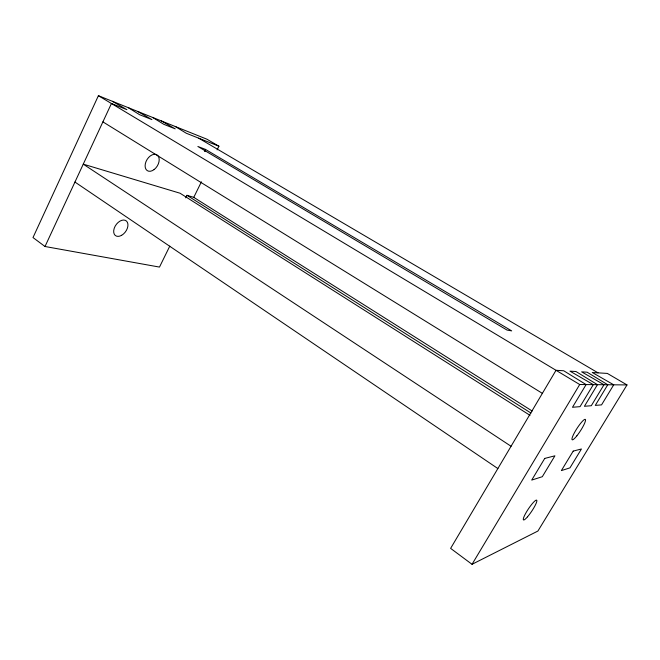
<?xml version="1.0" encoding="UTF-8"?>
<svg xmlns="http://www.w3.org/2000/svg" width="660" height="660" viewBox="0 0 660 660"><rect width="100%" height="100%" fill="white"/><g stroke="black" fill="none" stroke-linecap="round" stroke-linejoin="round"><path stroke-width="0.99" d="M204.963 151.33L205.491 149.407L197.876 146.487L506.987 330.049L511.673 330.883L205.491 149.407L204.617 151.198M217.115 149.869L218.914 146.215L206.935 139.21L98.398 95.692L33 237.559L45.012 246.502L159.489 267.085L169.777 246.147M45.012 246.502L111.433 103.513L126.91 109.667L112.398 101.302M185.732 197.86L186.986 195.31L193.776 197.348L532.191 411.031M193.776 197.348L201.407 181.822M472.024 564.308L579.719 384.524L627 384.928L537.908 531.044L472.024 564.308L450.623 548.378L556.017 370.301L563.722 370.763L586.105 384.582L572.484 407.269L580.049 406.651L593.307 384.64L569.976 371.151L575.949 371.514L597.457 384.673L584.422 406.288L591.294 405.727L603.991 384.73L581.641 371.861L587.078 372.19L607.769 384.763L595.279 405.397L601.549 404.877L613.726 384.813L592.276 372.504L607.332 373.42L627 384.928M218.914 146.215L186.277 133.246L175.288 126.522M161.378 120.945L175.222 128.857L163.787 124.311L152.666 117.447M137.758 111.474L151.932 119.608L139.648 114.724L128.411 107.729M198.701 138.188L598.059 372.859M98.398 95.692L579.719 384.524M102.902 121.877L542.363 393.36M186.986 195.31L530.97 413.061M530.029 415.346L180.048 193.223L83.259 164.158L511.055 446.267M74.951 182.053L497.863 468.55M544.739 458.419L531.712 480.092L542.314 476.702L554.92 455.804L544.739 458.419M573.202 451.102L561.363 470.605L569.959 467.858L581.435 448.981L573.202 451.102M576.881 435.806A12.119 2.104 -57.2 0 0 585.337 419.405A12.119 2.104 -57.2 0 0 574.018 433.513A12.119 2.104 -57.2 0 0 576.881 435.806M527.497 516.838A11.905 2.03 -56.3 0 0 536.811 500.329A11.905 2.03 -56.3 0 0 525.88 512.977A11.905 2.03 -56.3 0 0 527.497 516.838M154.069 169.603A9.257 6.055 -58.9 0 0 157.08 154.96A9.257 6.055 -58.9 0 0 145.324 163.804A9.257 6.055 -58.9 0 0 154.069 169.603M121.638 235.306A9.124 5.882 -54.5 0 0 126.555 221.149A9.124 5.882 -54.5 0 0 114.262 228.178A9.124 5.882 -54.5 0 0 121.638 235.306"/></g></svg>
